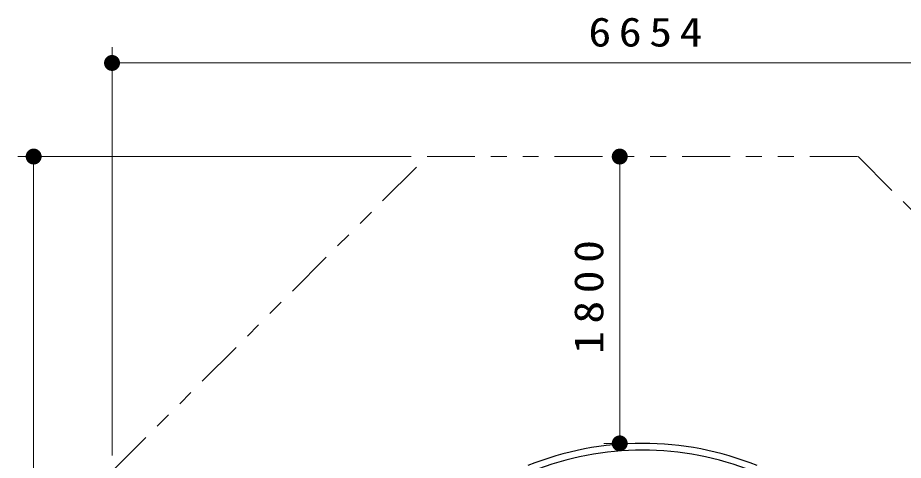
# Model space of a CAD drawing. Units: millimetres on the paper. Extents: x -385 to 0, y -33 to 267.
# Drawn here: x -101.7 to -46.2, y 99 to 126.8 of the extents above; entities that cross this region are included whole.
import ezdxf

# ---------------------------------------------------------------- set-up
doc = ezdxf.new("R2010")
doc.units = ezdxf.units.MM
doc.linetypes.add('USER3', pattern=[8, 3, -1, 1, -1, 1, -1])
doc.layers.add('LY_1', color=7, linetype='Continuous', lineweight=25)
doc.styles.add('ＭＳ ゴシック', font='')
doc.styles.get('ＭＳ ゴシック').set_extended_font_data('MS Gothic')

# ---------------------------------------------------------------- blocks, each defined once
blk = doc.blocks.new('filled_dot')
at = {"color": 0, "linetype": 'Continuous', "lineweight": -2, "const_width": 1.25}
blk.add_lwpolyline([(-0.625, 0, 1), (0.625, 0, 1)], format="xyb", close=True, dxfattribs=at)

msp = doc.modelspace()

# ---------------------------------------------------------------- linework, layer by layer
at = {"layer": 'LY_1', "lineweight": 13}
for p, q in [((-95.779, 99.337), (-95.779, 124.964)), ((-95.779, 123.964), (-29.243, 123.964)), ((-77.027, 118.089), (-101.694, 118.089)), ((-100.694, 57.873), (-100.694, 118.089)), ((-63.942, 100.089), (-63.942, 118.089)), ((-63.511, 100.089), (-64.942, 100.089))]:
    msp.add_line(p, q, dxfattribs=at)
at = {"layer": 'LY_1', "linetype": 'USER3', "lineweight": 13}
for p, q in [((-95.779, 98.337), (-76.027, 118.089)), ((-76.027, 118.089), (-48.994, 118.089)), ((-48.994, 118.089), (-29.243, 98.337))]:
    msp.add_line(p, q, dxfattribs=at)
at = {"layer": 'LY_1'}
for radius, start, end in [(19.213, 68.0228, 111.9772), (18.787, 68.3028, 111.6972)]:
    msp.add_arc((-62.511, 80.875), radius, start, end, dxfattribs=at)

# ---------------------------------------------------------------- block references
at = {"layer": 'LY_1', "lineweight": 13, "xscale": 0.4, "yscale": 0.4}
msp.add_blockref('filled_dot', (-95.779, 123.964), dxfattribs=at)
for p, rotation in [((-100.694, 118.089), 270), ((-63.942, 118.089), 270), ((-63.942, 100.089), 90)]:
    msp.add_blockref('filled_dot', p, dxfattribs=dict(at, rotation=rotation))

# ---------------------------------------------------------------- texts
at = {"layer": 'LY_1', "insert": (-62.094, 124.964), "char_height": 1.833, "attachment_point": 8, "style": 'ＭＳ ゴシック'}
msp.add_mtext('\\T1.33;\\W1.15;6654', dxfattribs=at)
at = {"layer": 'LY_1', "insert": (-64.942, 109.51), "char_height": 1.833, "attachment_point": 8, "rotation": 90, "style": 'ＭＳ ゴシック'}
msp.add_mtext('\\T1.33;\\W1.15;1800', dxfattribs=at)

doc.saveas('drawing.dxf')
